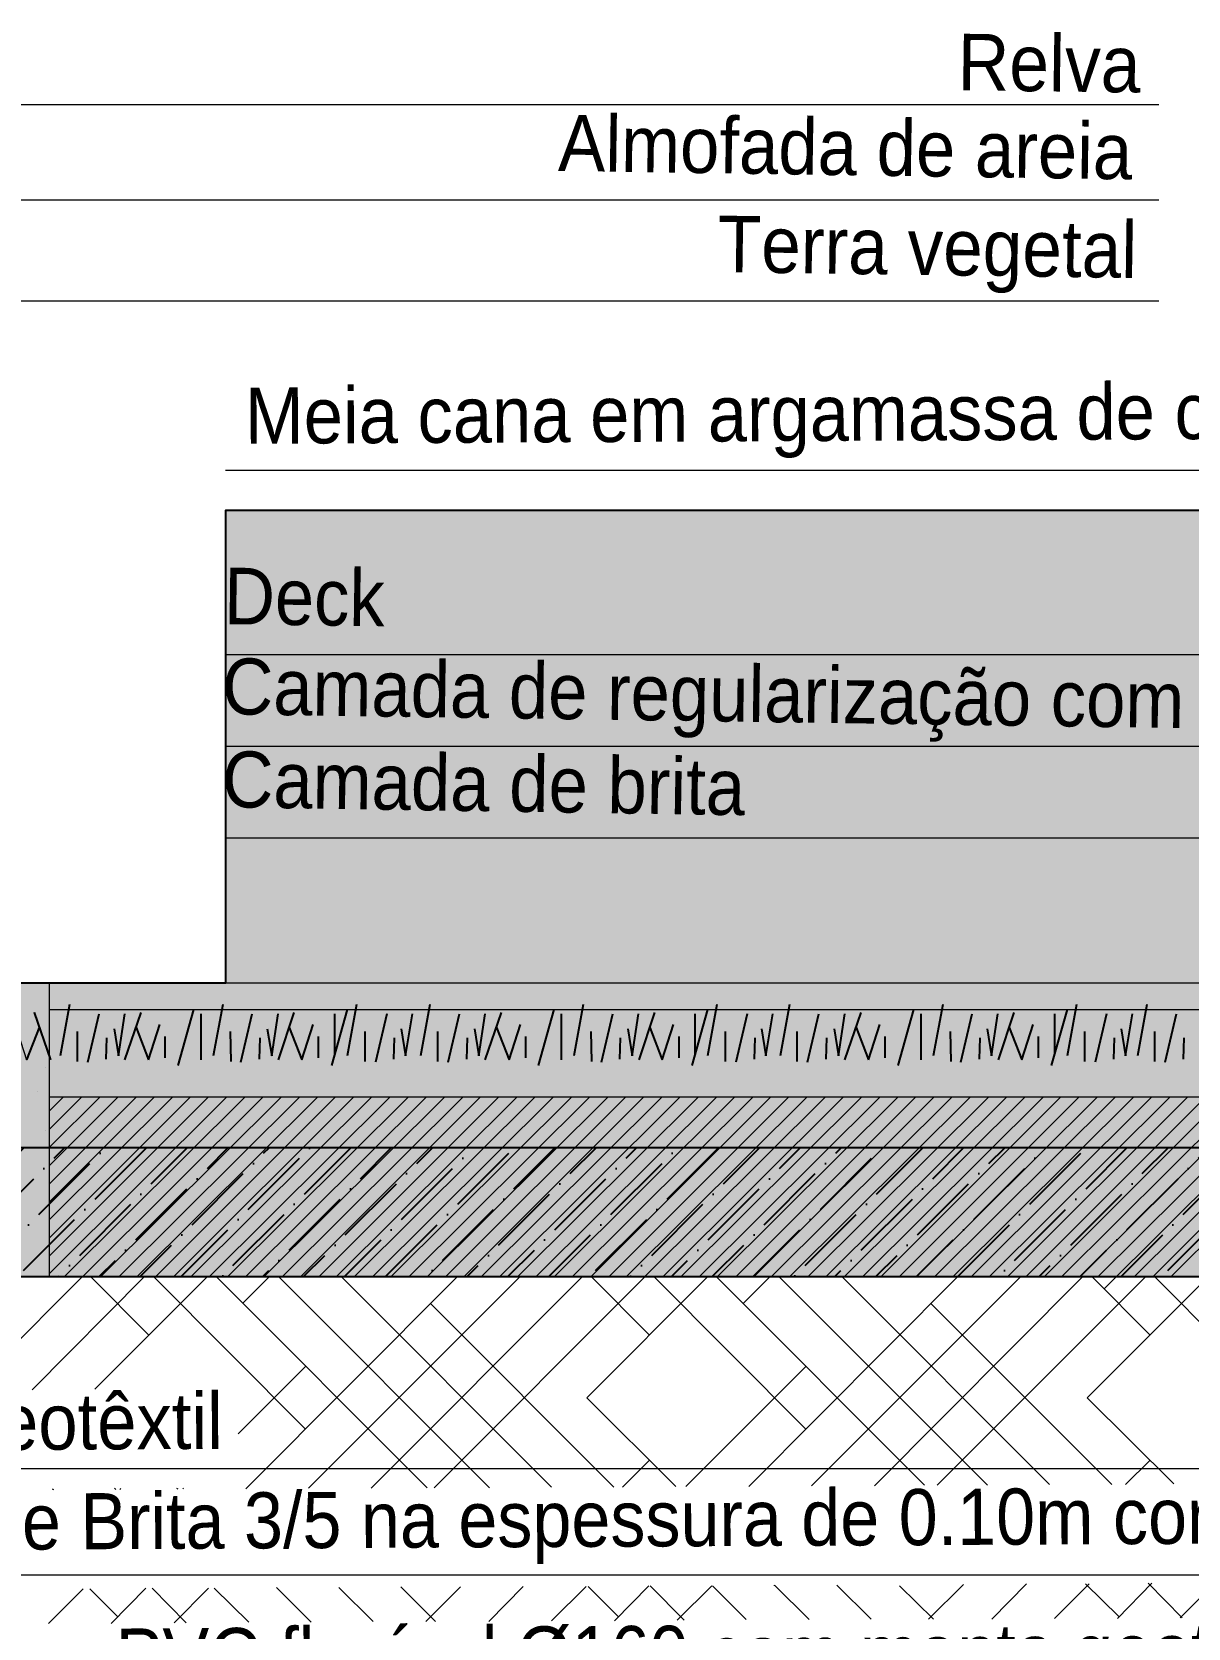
# Paper-space layout 'F02.1_POR CONST' of a CAD drawing. Extents: x -24.6 to 14.9, y -8.7 to 21.
# Drawn here: x -17.803 to -15.052, y -3.208 to 0.588 of the extents above; entities that cross this region are included whole.
import ezdxf
from ezdxf.xclip import XClip

# ---------------------------------------------------------------- set-up
doc = ezdxf.new("R2010")
doc.units = 0
doc.header["$MEASUREMENT"] = 0
doc.header["$XCLIPFRAME"] = 2
for name, color, linetype in [('0_PROPfinal', 4, 'Continuous'), ('Anotação - Geral', 7, 'Continuous'), ('para ar_90_muro', 7, 'Continuous')]:
    doc.layers.add(name, color=color, linetype=linetype)
doc.styles.add('style0', font='arial.ttf', dxfattribs={"height": 0.0068711591796875})

# ---------------------------------------------------------------- blocks, each defined once
blk = doc.blocks.new('Viewport35')
at = {"layer": 'para ar_90_muro', "color": 0, "linetype": 'Continuous', "lineweight": 0}
for p, q in [((8.152939035433022, 5.890680622120881), (8.097100035433073, 5.890680622120881)), ((8.102773035433046, 5.887483622120874), (8.152939035433022, 5.887483622120874)), ((8.107832035433063, 5.884075622120875), (8.152939035433022, 5.884075622120875)), ((8.176236493488943, 5.878365885875692), (8.121485035433025, 5.878365885875692)), ((8.121527035433019, 5.872163885875684), (8.16978703543306, 5.872163885875684)), ((8.121527035433019, 5.869072885875692), (8.164559035433072, 5.869072885875692)), ((8.121527035433019, 5.865982885875685), (8.159416035433068, 5.865982885875685)), ((8.115579035433058, 5.858510885875692), (8.11502903543304, 5.860097885875685)), ((8.115537035433078, 5.860203885875684), (8.187525035433069, 5.860203885875684)), ((8.11541003543303, 5.858235885875683), (8.115412035433067, 5.858235885875683)), ((8.115156035433074, 5.857452885875684), (8.115158035433055, 5.857452885875684)), ((8.115537035433078, 5.856774885875693), (8.116024035433057, 5.857261885875689)), ((8.115537035433078, 5.856160885875687), (8.116637035433072, 5.857261885875689)), ((8.115537035433078, 5.855546885875683), (8.117251035433085, 5.857261885875689)), ((8.115537035433078, 5.854933885875685), (8.117865035433027, 5.857261885875689)), ((8.115537035433078, 5.85431988587569), (8.118479035433054, 5.857261885875689)), ((8.115537035433078, 5.853705885875687), (8.119093035433067, 5.857261885875689)), ((8.115537035433078, 5.85311288587569), (8.119707035433066, 5.857261885875689)), ((8.115537035433078, 5.852499885875693), (8.120299035433064, 5.857261885875689)), ((8.115537035433078, 5.851885885875687), (8.120913035433077, 5.857261885875689)), ((8.115537035433078, 5.851299398999052), (8.121527035433019, 5.857261885875689)), ((8.115537035433078, 5.857261885875689), (8.187525035433069, 5.857261885875689)), ((8.116053742090969, 5.851202552542357), (8.122141035433046, 5.857261885875689)), ((8.116667742090954, 5.851202552542357), (8.122755035433059, 5.857261885875689)), ((8.11728074209094, 5.851202552542357), (8.123368035433074, 5.857261885875689)), ((8.117894742090968, 5.851202552542354), (8.123982035433016, 5.857261885875689)), ((8.118508742090967, 5.851202552542357), (8.124596035433044, 5.857261885875689)), ((8.119129702099727, 5.851202552542357), (8.125189035433081, 5.857261885875689)), ((8.119743702099655, 5.851202552542357), (8.125803035433023, 5.857261885875689)), ((8.120328742090905, 5.851202552542354), (8.126416035433067, 5.857261885875689)), ((8.120942742090904, 5.851202552542354), (8.127030035433066, 5.857261885875689)), ((8.121556742090945, 5.851202552542357), (8.127644035433079, 5.857261885875689)), ((8.122170742090958, 5.851202552542357), (8.12825803543302, 5.857261885875689)), ((8.122784742090943, 5.851202552542354), (8.128872035433048, 5.857261885875689)), ((8.123398742090941, 5.851202552542357), (8.129486035433075, 5.857261885875689)), ((8.124018702099704, 5.851202552542357), (8.130078035433073, 5.857261885875689)), ((8.124632702099731, 5.851202552542357), (8.130692035433071, 5.857261885875689)), ((8.125218742090922, 5.851202552542343), (8.13130603543307, 5.857261885875689)), ((8.12583274209095, 5.851202552542357), (8.131920035433069, 5.857261885875689)), ((8.126446742090963, 5.851202552542357), (8.132534035433025, 5.857261885875689)), ((8.127060742090947, 5.851202552542354), (8.133148035433052, 5.857261885875689)), ((8.12767374209092, 5.851202552542343), (8.133761035433068, 5.857261885875689)), ((8.128287742090947, 5.851202552542357), (8.134375035433067, 5.857261885875689)), ((8.128908702099736, 5.851202552542357), (8.134968035433076, 5.857261885875689)), ((8.129522702099734, 5.851202552542354), (8.135582035433075, 5.857261885875689)), ((8.130108742090968, 5.851202552542354), (8.136196035433017, 5.857261885875689)), ((8.130721742090898, 5.851202552542357), (8.136809035433075, 5.857261885875689)), ((8.131335742090897, 5.851202552542357), (8.137423035433073, 5.857261885875689)), ((8.131949742090924, 5.851202552542343), (8.138037035433072, 5.857261885875689)), ((8.132563742090966, 5.851202552542354), (8.138651035433014, 5.857261885875689)), ((8.13317774209095, 5.851202552542343), (8.139265035433041, 5.857261885875689)), ((8.133799033528732, 5.851202552542343), (8.139857035433053, 5.857261885875689)), ((8.134411702099698, 5.851202552542357), (8.140471035433066, 5.857261885875689)), ((8.134997742090889, 5.851202552542357), (8.141085035433065, 5.857261885875689)), ((8.135611742090916, 5.851202552542343), (8.141699035433064, 5.857261885875689)), ((8.136225742090943, 5.851202552542357), (8.142313035433062, 5.857261885875689)), ((8.136839742090956, 5.851202552542357), (8.142927035433019, 5.857261885875689)), ((8.137452410661894, 5.851202552542354), (8.143541035433046, 5.857261885875689)), ((8.138066742090913, 5.851202552542354), (8.144154035433075, 5.857261885875689)), ((8.138687702099716, 5.851202552542357), (8.14474703543307, 5.857261885875689)), ((8.13930170209973, 5.851202552542354), (8.14536103543307, 5.857261885875689)), ((8.13988774209092, 5.851202552542343), (8.145975035433068, 5.857261885875689)), ((8.140500410661971, 5.851202552542343), (8.14658903543301, 5.857261885875689)), ((8.141114742090892, 5.851202552542357), (8.147202035433068, 5.857261885875689)), ((8.14172874209089, 5.851202552542357), (8.147816035433067, 5.857261885875689)), ((8.142342742090918, 5.851202552542343), (8.148430035433066, 5.857261885875689)), ((8.14295674209096, 5.851202552542354), (8.149044035433008, 5.857261885875689)), ((8.143577702099734, 5.851202552542357), (8.149637035433074, 5.857261885875689)), ((8.144192033528725, 5.851202552542343), (8.150250035433046, 5.857261885875689)), ((8.144776742090869, 5.851202552542357), (8.15086403543306, 5.857261885875689)), ((8.145390742090868, 5.851202552542343), (8.151478035433072, 5.857261885875689)), ((8.14600474209091, 5.851202552542354), (8.152092035433071, 5.857261885875689)), ((8.146618742090936, 5.851202552542357), (8.152706035433056, 5.857261885875689)), ((8.147232742090964, 5.851202552542354), (8.153320035433012, 5.857261885875689)), ((8.147852702099655, 5.851202552542357), (8.153912035433024, 5.857261885875689)), ((8.148466702099682, 5.851202552542357), (8.15452603543305, 5.857261885875689)), ((8.14908070209971, 5.851202552542357), (8.155140035433078, 5.857261885875689)), ((8.149666742090886, 5.851202552542357), (8.155754035433063, 5.857261885875689)), ((8.150280742090914, 5.851202552542343), (8.156368035433061, 5.857261885875689)), ((8.150893742090943, 5.851202552542354), (8.156981035433049, 5.857261885875689)), ((8.151089823337642, 5.850786553363411), (8.157595035433076, 5.857261885875689)), ((8.15212174209087, 5.851202552542343), (8.158209035433075, 5.857261885875689)), ((8.152742702099687, 5.851202552542357), (8.158802035433055, 5.857261885875689)), ((8.153356702099714, 5.851202552542354), (8.159416035433068, 5.857261885875689)), ((8.11541003543303, 5.856139885875692), (8.115412035433067, 5.856139885875692)), ((8.115537035433078, 5.855546885875683), (8.09521703543301, 5.855546885875683)), ((8.187525035433069, 5.851202552542356), (8.09521703543301, 5.851202552542356)), ((8.112849035433044, 5.847392552542352), (8.116659035433003, 5.851202552542356)), ((8.11496503543303, 5.847392552542352), (8.11875403543307, 5.851202552542356)), ((8.116934035433019, 5.851202552542356), (8.118902035433038, 5.849233552542358)), ((8.117082035433071, 5.847413552542358), (8.120871035433069, 5.851202552542356)), ((8.119050035433077, 5.851202552542356), (8.12417303543306, 5.846058552542356)), ((8.121167035433075, 5.851202552542356), (8.128279035433067, 5.844090552542355)), ((8.122056035433076, 5.850292552542347), (8.122966035433066, 5.851202552542356)), ((8.122162035433078, 5.844047552542358), (8.129295035433032, 5.851202552542356)), ((8.12326303543307, 5.851202552542356), (8.130375035433076, 5.844090552542355)), ((8.124279035433048, 5.844069552542358), (8.131412035433073, 5.851202552542356)), ((8.12537903543307, 5.851202552542356), (8.13247003543303, 5.844111552542358)), ((8.126395035433035, 5.844069552542358), (8.133507035433027, 5.851202552542356)), ((8.128512035433076, 5.844090552542355), (8.135624035433068, 5.851202552542356)), ((8.133656035433063, 5.847117552542356), (8.137741035433052, 5.851202552542356)), ((8.133804035433059, 5.851202552542356), (8.135772035433078, 5.849233552542358)), ((8.135920035433045, 5.851202552542356), (8.141043035433071, 5.846058552542356)), ((8.138016035433068, 5.851202552542356), (8.14504303543302, 5.844174552542356)), ((8.13892603543303, 5.850292552542347), (8.139836035433063, 5.851202552542356)), ((8.139117035433074, 5.844132552542355), (8.146165035433071, 5.851202552542356)), ((8.14013303543301, 5.851202552542356), (8.147160035433075, 5.844174552542356)), ((8.14123303543306, 5.844153552542359), (8.148282035433013, 5.851202552542356)), ((8.142249035432997, 5.851202552542356), (8.14925603543307, 5.844196552542355)), ((8.143350035433002, 5.844153552542359), (8.150377035433067, 5.851202552542356)), ((8.145467035433072, 5.844174552542356), (8.152494035433023, 5.851202552542356)), ((8.150526035433003, 5.847117552542356), (8.154611035433064, 5.851202552542356)), ((8.15067403543307, 5.851202552542356), (8.15264203543299, 5.849233552542358)), ((8.152790035433071, 5.851202552542356), (8.157913035433026, 5.846058552542356)), ((8.12838503543307, 5.850292552542347), (8.134566035433053, 5.844111552542358)), ((8.145255035433067, 5.850292552542347), (8.151351035433038, 5.844196552542355)), ((8.121908035433009, 5.845910552542355), (8.12417303543306, 5.848175552542353)), ((8.13700003543299, 5.844132552542355), (8.141043035433071, 5.848175552542353)), ((8.133656035433063, 5.847117552542356), (8.136661035433065, 5.844132552542355)), ((8.150526035433003, 5.847117552542356), (8.15344703543306, 5.84421755254235)), ((8.134862035433073, 5.844111552542358), (8.135772035433078, 5.845021552542354)), ((8.15181703543307, 5.844196552542355), (8.15264203543299, 5.845021552542354)), ((8.176116035433068, 5.844725552542352), (8.105228035433043, 5.844725552542352)), ((8.115643035433052, 5.844047552542358), (8.115685035433046, 5.844026552542353)), ((8.117738035433064, 5.844069552542358), (8.117780035433071, 5.844026552542353)), ((8.117929035433036, 5.844026552542353), (8.117950035433068, 5.844069552542358)), ((8.119834035433001, 5.844069552542358), (8.119876035433066, 5.844047552542358)), ((8.120045035433023, 5.844047552542358), (8.12006603543307, 5.844069552542358)), ((8.170634035433068, 5.841148552542357), (8.103641035433029, 5.841148552542357)), ((8.115516035433018, 5.839518552542357), (8.116680035433063, 5.840682552542354)), ((8.116913035433072, 5.840682552542354), (8.117844035433066, 5.839750552542357)), ((8.117632035433004, 5.839518552542357), (8.11879603543305, 5.840703552542358)), ((8.119008035433012, 5.840703552542358), (8.120151035432997, 5.839539552542352)), ((8.119749035433074, 5.839539552542352), (8.120913035433077, 5.840703552542358)), ((8.121104035433035, 5.840703552542358), (8.122268035433066, 5.839560552542357)), ((8.123199035433075, 5.840724552542355), (8.124363035433007, 5.839560552542357)), ((8.12529503543307, 5.840724552542355), (8.12645903543303, 5.839581552542352)), ((8.127390035433052, 5.840745552542359), (8.12855403543307, 5.839581552542352)), ((8.128237035433074, 5.839581552542352), (8.129401035433006, 5.840745552542359)), ((8.130354035433044, 5.839581552542352), (8.131518035433075, 5.840766552542355)), ((8.13247003543303, 5.839602552542356), (8.133634035433076, 5.840766552542355)), ((8.13369803543307, 5.840766552542355), (8.13471403543302, 5.839750552542357)), ((8.134587035433071, 5.839602552542356), (8.135751035433017, 5.840788552542355)), ((8.13579303543301, 5.840788552542355), (8.136936035433067, 5.839623552542353)), ((8.136704035433056, 5.839623552542353), (8.137868035433073, 5.840788552542355)), ((8.13788903543302, 5.840788552542355), (8.139032035433019, 5.839645552542352)), ((8.139984035433073, 5.84080955254235), (8.141149035433074, 5.839645552542352)), ((8.139984035433073, 5.840788552542355), (8.139984035433073, 5.84080955254235)), ((8.142080035433068, 5.84080955254235), (8.143244035433014, 5.839666552542356)), ((8.144197035433052, 5.840788552542355), (8.145340035433037, 5.839666552542356)), ((8.145170035433054, 5.839666552542356), (8.146356035433072, 5.840830552542355)), ((8.147308035433056, 5.839666552542356), (8.148472035433073, 5.84085155254235)), ((8.149425035433083, 5.839687552542353), (8.150589035433057, 5.84085155254235)), ((8.150462035433009, 5.84085155254235), (8.151584035433075, 5.839750552542357)), ((8.151542035433067, 5.839687552542353), (8.152706035433056, 5.840872552542356)), ((8.152579035433078, 5.840872552542356), (8.153722035433077, 5.839708552542357)), ((8.153658035433068, 5.839708552542357), (8.154822035433071, 5.840872552542356))]:
    blk.add_line(p, q, dxfattribs=at)
for points in [[(8.186573035433085, 5.861092885875685), (8.115537035433078, 5.861092885875685), (8.115537035433078, 5.851202552542356)], [(8.114394035433065, 5.859695885875682), (8.11477503543307, 5.858510885875692), (8.115198035433068, 5.859589885875691)]]:
    blk.add_lwpolyline(points, dxfattribs=at)
at = {"layer": 'para ar_90_muro', "color": 0, "linetype": 'Continuous', "lineweight": 0, "attachment_point": 7, "style": 'style0'}
for s, insert, char_height, rotation in [('\\W0.906;Relva', (8.146144629466178, 5.891146441169807), 0.0019047978515625, 359.2540678895728), ('\\W0.903;Almofada de areia', (8.132682570483041, 5.888430688114866), 0.001889765625, 359.138887196051), ('\\W0.902;Terra vegetal', (8.138051158272148, 5.884471882623529), 0.00190408203125, 359.19373514534703), ('\\W0.901;Meia cana em argamassa de cimento pintada a flintcout.', (8.12214274785633, 5.878691306559379), 0.001889765625, 0.27972454141020175), ('\\W0.892;Deck', (8.121421614541873, 5.873159705122495), 0.0019047978515625, 359.22664391492475), ('\\W0.902;Camada de regularização com malha-sol', (8.121351004780635, 5.869569357980289), 0.001889765625, 359.1717959656286), ('\\W0.903;Camada de brita', (8.121358535687037, 5.866992663188267), 0.001889765625, 359.1114632214029), ('\\W0.902;Manta geotêxtil', (8.105250907409228, 5.844746974027919), 0.001889765625, 0.2961789261990371), ('\\W0.895;Camada de Brita 3/5 na espessura de 0.10m com altura de 1m', (8.103726647039252, 5.841380910604952), 0.001889765625, 0.28520933633981355), ('\\W0.895;Tubo Dreno PVC flexível Ø160 com manta geotêxtil acoplada', (8.104658854224965, 5.836817973755533), 0.001889765625, 0.2906941312694253)]:
    blk.add_mtext(s, dxfattribs=dict(at, insert=insert, char_height=char_height, rotation=rotation))

psp = doc.layouts.new('F02.1_POR CONST')

# ---------------------------------------------------------------- block references
at = {"layer": 'Anotação - Geral', "color": 7, "linetype": 'Continuous', "lineweight": 0}
ref = psp.add_blockref('Viewport35', (-590.6230817939704, -415.3977866573051), dxfattribs=dict(at, xscale=70.5882352941385, yscale=70.5882352941385, zscale=70.5882352941385))
XClip(ref).set_block_clipping_path([(8.095217035433071, 5.802023147092533), (8.271544035433067, 5.938980547469543)])

# ---------------------------------------------------------------- next in the draw order: hatches: boundary and pattern name
at = {"layer": '0_PROPfinal', "linetype": 'Continuous', "true_color": 0xffffff, "transparency": 33554687}
h = psp.add_hatch(color=7, dxfattribs=at)
h.dxf.hatch_style = 1
h.paths.add_polyline_path([(-12.68013811617126, -1.673582948311003), (-12.74733811617019, -1.673582948311003), (-13.83951507726837, -0.549479934528188), (-17.34178517499921, -0.549479934528188), (-17.34178517499921, -1.673582948311003), (-19.19599693970675, -1.673582948311017), (-19.19599693970675, -2.371724124781489), (-12.68013811617126, -2.371724124781474)])
at = {"layer": '0_PROPfinal', "linetype": 'Continuous', "transparency": 33554687}
h = psp.add_hatch(dxfattribs=at)
h.set_pattern_fill('AR-SAND', scale=0.036)
h.set_pattern_definition([(37.50000000000001, (42.1907026941232, 92.46314304275703), (-0.002267760891945894, 0.06936565568447371), [0, -0.05472, 0, -0.06119999999999999, 0, -0.0585]), (7.499999999999999, (42.1907026941232, 92.46314304275703), (0.06371196138963817, 0.1015972583482706), [0, -0.02952, 0, -0.04932, 0, -0.0189]), (327.5, (42.1464226941232, 92.46314304275703), (0.1121091070230538, 0.0002037259273307379), [0, -0.018, 0, -0.0648, 0, -0.0846]), (317.5, (42.1464226941232, 92.46314304275703), (0.1082205577646026, 0.03159632033763297), [0, -0.009, 0, -0.04248, 0, -0.0486])])
h.paths.add_polyline_path([(-12.68013811617126, -1.858926221207151), (-12.72892963297369, -1.858926221207151), (-12.72940870441058, -1.861841771840512), (-12.72988288187648, -1.858926221207151), (-12.97215368225334, -1.858926221207151), (-12.97597341029742, -1.87080647772242), (-12.98063082318506, -1.858926221207151), (-13.04725516402826, -1.858926221207151), (-13.0476910573528, -1.861841771840512), (-13.04816523481843, -1.858926221207151), (-13.33667132930879, -1.858926221207151), (-13.34049105735286, -1.87080647772242), (-13.345159480673, -1.858926221207151), (-13.41177486718718, -1.858926221207151), (-13.41220870441119, -1.861841771840512), (-13.41268608577865, -1.858926221207151), (-19.19599693970675, -1.858926221207151), (-19.19599693970675, -2.065065301252469), (-12.68013811617126, -2.065065301252469)])
h.paths.add_polyline_path([(-18.3305288961886, -1.976900595369864, -1), (-18.28052380674634, -1.976900595369864, -1)], flags=16)
h = psp.add_hatch(dxfattribs=at)
h.set_pattern_fill('ANSI36', scale=0.55)
h.set_pattern_definition([(45, (42.1907026941232, 92.46314304275703), (0.03646019340493135, 0.1336873758180817), [0.171875, -0.034375, 0, -0.034375])])
h.paths.add_polyline_path([(-12.68013811617126, -2.371724124781474), (-12.68013811617126, -2.065065301252469), (-19.19599693970675, -2.065065301252469), (-19.19599693970675, -2.371724124781474)])

# ---------------------------------------------------------------- next in the draw order: linework, layer by layer
at = {"layer": '0_PROPfinal', "color": 7, "linetype": 'Continuous', "transparency": 33554687}
for p, q in [((-17.79750282205722, -1.743818242428654), (-17.75867929264412, -1.855841771839971)), ((-17.7131955218102, -1.724335889487373), (-17.73564258063319, -1.846877065958063)), ((-17.58176022769234, -1.855841771839971), (-17.54286611004508, -1.743818242428654)), ((-17.4547719923988, -1.869324124781736), (-17.41736022769506, -1.736335889487544)), ((-17.34867787475374, -1.724335889487373), (-17.37105434534165, -1.846877065958063)), ((-17.21568963945727, -1.855841771839971), (-17.17834846298759, -1.743818242428654)), ((-17.05284258063349, -1.736335889487544), (-17.09018375710715, -1.869324124781736)), ((-17.03039552180947, -1.724335889487373), (-17.05284258063349, -1.846877065958063)), ((-16.85564690080385, -1.724335889487373), (-16.87809395962685, -1.846877065958063)), ((-16.72421160668599, -1.855841771839971), (-16.68531748903873, -1.743818242428654)), ((-16.59722337139245, -1.869324124781736), (-16.55981160668872, -1.736335889487544)), ((-16.4911292537474, -1.724335889487373), (-16.51350572433531, -1.846877065958063)), ((-16.35814101845093, -1.855841771839971), (-16.32079984198125, -1.743818242428654)), ((-16.19529395962714, -1.736335889487544), (-16.2326351361008, -1.869324124781736)), ((-16.17284690080313, -1.724335889487373), (-16.19529395962714, -1.846877065958063)), ((-16.00044641084886, -1.724335889487373), (-16.02289346967185, -1.846877065958063)), ((-15.869011116731, -1.855841771839971), (-15.83011699908374, -1.743818242428654)), ((-15.74202288143746, -1.869324124781736), (-15.70461111673372, -1.736335889487544)), ((-15.6359287637924, -1.724335889487373), (-15.65830523438031, -1.846877065958063)), ((-15.50294052849593, -1.855841771839971), (-15.46559935202625, -1.743818242428654)), ((-15.34009346967215, -1.736335889487544), (-15.37743464614581, -1.869324124781736)), ((-15.31764641084813, -1.724335889487373), (-15.34009346967215, -1.846877065958063)), ((-15.15006381074689, -1.724335889487373), (-15.17251086956988, -1.846877065958063)), ((-17.78557341029053, -1.779677065957651), (-17.81543223381978, -1.855841771839971)), ((-17.66992493357881, -1.861841771840512), (-17.64303081593138, -1.746782948311045)), ((-17.60717199239919, -1.782641771839929), (-17.59665434533982, -1.846877065958063)), ((-17.59665434533982, -1.846877065958063), (-17.58176022769234, -1.746782948311045)), ((-17.55486611004593, -1.779677065957651), (-17.52493669828149, -1.855841771839971)), ((-17.52493669828149, -1.855841771839971), (-17.49804258063519, -1.772194713017052)), ((-17.40098375710394, -1.746782948311045), (-17.40098375710394, -1.855841771839971)), ((-17.30533669828113, -1.861841771840512), (-17.27844258063484, -1.746782948311045)), ((-17.24258375710459, -1.782641771839929), (-17.23213669828143, -1.846877065958063)), ((-17.23213669828143, -1.846877065958063), (-17.21717199240069, -1.746782948311045)), ((-17.19027787475428, -1.779677065957651), (-17.16041905122605, -1.855841771839971)), ((-17.16041905122605, -1.855841771839971), (-17.13352493357964, -1.772194713017052)), ((-17.08270140416683, -1.746782948311045), (-17.08270140416683, -1.842676198622181)), ((-16.95867787475523, -1.746782948311045), (-16.98557199240152, -1.861841771840512)), ((-16.92430140416851, -1.782641771839929), (-16.91385434533921, -1.846877065958063)), ((-16.91385434533921, -1.846877065958063), (-16.8974072865171, -1.746782948311045)), ((-16.81237631257246, -1.861841771840512), (-16.78548219492503, -1.746782948311045)), ((-16.74962337139285, -1.782641771839929), (-16.73910572433348, -1.846877065958063)), ((-16.73910572433348, -1.846877065958063), (-16.72421160668599, -1.746782948311045)), ((-16.69731748903958, -1.779677065957651), (-16.66738807727514, -1.855841771839971)), ((-16.66738807727514, -1.855841771839971), (-16.64049395962885, -1.772194713017052)), ((-16.54343513609759, -1.746782948311045), (-16.54343513609759, -1.855841771839971)), ((-16.44778807727479, -1.861841771840512), (-16.42089395962849, -1.746782948311045)), ((-16.38503513609825, -1.782641771839929), (-16.37458807727509, -1.846877065958063)), ((-16.37458807727509, -1.846877065958063), (-16.35962337139434, -1.746782948311045)), ((-16.33272925374794, -1.779677065957651), (-16.30287043021971, -1.855841771839971)), ((-16.30287043021971, -1.855841771839971), (-16.2759763125733, -1.772194713017052)), ((-16.22515278316049, -1.746782948311045), (-16.22515278316049, -1.842676198622181)), ((-16.10112925374889, -1.746782948311045), (-16.12802337139518, -1.861841771840512)), ((-16.06675278316217, -1.782641771839929), (-16.05630572433287, -1.846877065958063)), ((-16.05630572433287, -1.846877065958063), (-16.03985866551076, -1.746782948311045)), ((-15.95717582261747, -1.861841771840512), (-15.93028170497004, -1.746782948311045)), ((-15.89442288143785, -1.782641771839929), (-15.88390523437848, -1.846877065958063)), ((-15.88390523437848, -1.846877065958063), (-15.869011116731, -1.746782948311045)), ((-15.84211699908459, -1.779677065957651), (-15.81218758732015, -1.855841771839971)), ((-15.81218758732015, -1.855841771839971), (-15.78529346967385, -1.772194713017052)), ((-15.6882346461426, -1.746782948311045), (-15.6882346461426, -1.855841771839971)), ((-15.59258758731979, -1.861841771840512), (-15.5656934696735, -1.746782948311045)), ((-15.52983464614325, -1.782641771839929), (-15.51938758732009, -1.846877065958063)), ((-15.51938758732009, -1.846877065958063), (-15.50442288143935, -1.746782948311045)), ((-15.47752876379294, -1.779677065957651), (-15.44766994026471, -1.855841771839971)), ((-15.44766994026471, -1.855841771839971), (-15.4207758226183, -1.772194713017052)), ((-15.36995229320549, -1.746782948311045), (-15.36995229320549, -1.842676198622181)), ((-15.24592876379389, -1.746782948311045), (-15.27282288144018, -1.861841771840512)), ((-15.21155229320717, -1.782641771839929), (-15.20110523437787, -1.846877065958063)), ((-15.20110523437787, -1.846877065958063), (-15.18465817555576, -1.746782948311045)), ((-15.1067932225155, -1.861841771840512), (-15.07989910486807, -1.746782948311045)), ((-17.69526611004763, -1.788641771840469), (-17.69526611004763, -1.860359418898804)), ((-17.62510140416278, -1.803535889487046), (-17.6265837571062, -1.854359418899287)), ((-17.48611316886851, -1.800571183604655), (-17.48611316886851, -1.851394713016896)), ((-17.33074846299208, -1.788641771840469), (-17.32926611004662, -1.860359418898804)), ((-17.26051316887318, -1.803535889487046), (-17.26199552181068, -1.854359418899287)), ((-17.12152493357492, -1.800571183604655), (-17.12152493357492, -1.851394713016896)), ((-17.01098375710452, -1.788641771840469), (-17.01098375710452, -1.860359418898804)), ((-16.94074846298653, -1.803535889487046), (-16.94223081592903, -1.854359418899287)), ((-16.83771748904129, -1.788641771840469), (-16.83771748904129, -1.860359418898804)), ((-16.76755278315644, -1.803535889487046), (-16.76903513609985, -1.854359418899287)), ((-16.62856454786216, -1.800571183604655), (-16.62856454786216, -1.851394713016896)), ((-16.47319984198574, -1.788641771840469), (-16.47171748904028, -1.860359418898804)), ((-16.40296454786684, -1.803535889487046), (-16.40444690080434, -1.854359418899287)), ((-16.26397631256858, -1.800571183604655), (-16.26397631256858, -1.851394713016896)), ((-16.15343513609817, -1.788641771840469), (-16.15343513609817, -1.860359418898804)), ((-16.08319984198018, -1.803535889487046), (-16.08468219492269, -1.854359418899287)), ((-15.98251699908629, -1.788641771840469), (-15.98251699908629, -1.860359418898804)), ((-15.91235229320144, -1.803535889487046), (-15.91383464614486, -1.854359418899287)), ((-15.77336405790717, -1.800571183604655), (-15.77336405790717, -1.851394713016896)), ((-15.61799935203074, -1.788641771840469), (-15.61651699908528, -1.860359418898804)), ((-15.54776405791184, -1.803535889487046), (-15.54924641084934, -1.854359418899287)), ((-15.40877582261358, -1.800571183604655), (-15.40877582261358, -1.851394713016896)), ((-15.29823464614318, -1.788641771840469), (-15.29823464614318, -1.860359418898804)), ((-15.22799935202519, -1.803535889487046), (-15.22948170496769, -1.854359418899287)), ((-15.13213439898433, -1.788641771840469), (-15.13213439898433, -1.860359418898804)), ((-15.06196969309948, -1.803535889487046), (-15.06345204604289, -1.854359418899287)), ((-19.19599693970675, -2.065065301252469), (-12.68013811617126, -2.065065301252469)), ((-19.19599693970675, -2.371724124781474), (-12.68013811617126, -2.371724124781474))]:
    psp.add_line(p, q, dxfattribs=at)
at = {"layer": '0_PROPfinal', "color": 7, "linetype": 'Continuous', "true_color": 0xffffff, "transparency": 33554687}
psp.add_lwpolyline([(-19.19599693970675, -2.371724124781489), (-12.68013811617126, -2.371724124781474), (-12.68013811617126, -1.673582948311003), (-12.74733811617019, -1.673582948311003), (-13.83951507726837, -0.549479934528188), (-17.34178517499921, -0.549479934528188), (-17.34178517499921, -1.673582948311003), (-19.19599693970675, -1.673582948311017), (-19.19599693970675, -2.371724124781489)], dxfattribs=at)

doc.saveas('drawing.dxf')
